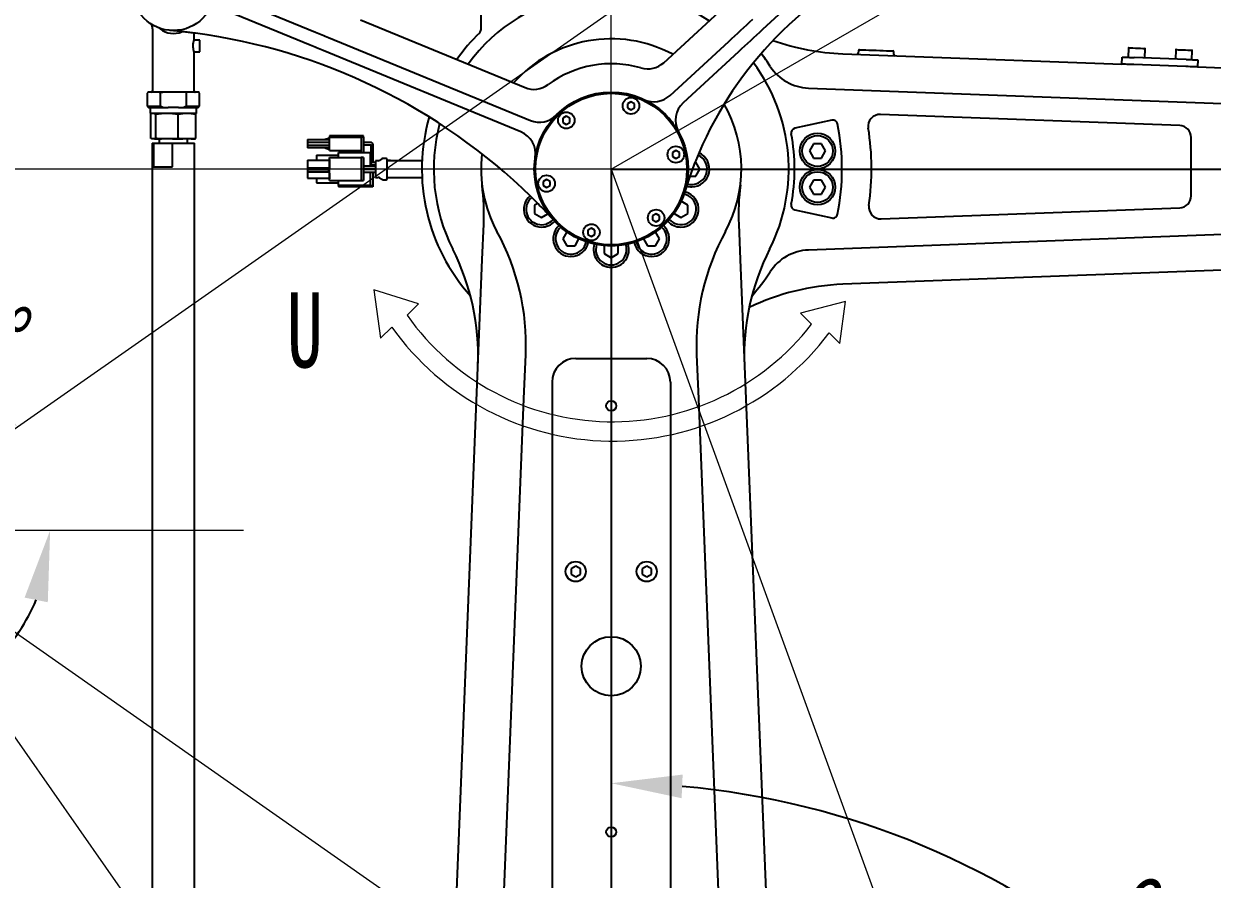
# Model space of a CAD drawing. Header units: millimetres. Extents: x 0 to 420, y 0 to 297.
# Drawn here: x 83 to 133.2, y 220.5 to 256.6 of the extents above; entities that cross this region are included whole.
import ezdxf

# ---------------------------------------------------------------- set-up
doc = ezdxf.new("R2010")
doc.units = ezdxf.units.MM
doc.linetypes.add('CENTERX2', pattern=[20.32, 12.7, -2.54, 2.54, -2.54])
doc.layers.get('0').update_dxf_attribs({"lineweight": 18})
for name, color, linetype, lineweight in [('中心线层', 1, 'CENTERX2', 18), ('标注层', 7, 'Continuous', 15), ('细实线层', 7, 'Continuous', 18)]:
    doc.layers.add(name, color=color, linetype=linetype, lineweight=lineweight)
doc.styles.add('SLDTEXTSTYLE6', font='', dxfattribs={"width": 0.7})
doc.styles.get('SLDTEXTSTYLE6').set_extended_font_data('宋体')
doc.dimstyles.new('SLDDIMSTYLE0', dxfattribs={"dimtxt": 3, "dimasz": 3, "dimexe": 0, "dimexo": 0.0625, "dimgap": 0.75, "dimtad": 1, "dimdec": 4, "dimlfac": 10, "dimzin": 12, "dimdsep": 46, "dimtxsty": 'SLDTEXTSTYLE6', "dimcen": 0.09, "dimdle": 6, "dimazin": 3, "dimtfac": 1, "dimtdec": 3, "dimtofl": 0, "dimtmove": 0, "dimatfit": 3, "dimfxl": 1, "dimfrac": 2, "dimtolj": 1, "dimarcsym": 0})
doc.dimstyles.new('SLDDIMSTYLE3', dxfattribs={"dimtxt": 3, "dimasz": 3, "dimexe": 0, "dimexo": 0.0625, "dimgap": 0.75, "dimtad": 1, "dimdec": 1, "dimlfac": 10, "dimrnd": 1e-09, "dimzin": 12, "dimdsep": 46, "dimtxsty": 'SLDTEXTSTYLE6', "dimcen": 0.09, "dimdle": 6, "dimadec": 0, "dimazin": 3, "dimtfac": 1, "dimtdec": 3, "dimtofl": 0, "dimtmove": 0, "dimatfit": 3, "dimfxl": 1, "dimfrac": 2, "dimtolj": 1, "dimarcsym": 0})
doc.dimstyles.new('SLDDIMSTYLE5', dxfattribs={"dimtxt": 3, "dimasz": 3, "dimexe": 0, "dimexo": 0.0625, "dimgap": 0.75, "dimtad": 1, "dimdec": 6, "dimlfac": 10, "dimrnd": 1e-09, "dimzin": 12, "dimdsep": 46, "dimtxsty": 'SLDTEXTSTYLE6', "dimcen": 0.09, "dimdle": 6, "dimadec": 0, "dimazin": 3, "dimtfac": 1, "dimtdec": 3, "dimtofl": 0, "dimtmove": 0, "dimatfit": 3, "dimfxl": 1, "dimfrac": 2, "dimtolj": 1, "dimarcsym": 0})

# ---------------------------------------------------------------- blocks, each defined once
blk = doc.blocks.new('*X3')
at = {"linetype": 'Continuous', "transparency": 16777216}
for points in [[(104.75, 215.677), (104.811, 214.678), (107.775, 215.358)], [(96.323, 212.002), (95.8, 212.854), (93.504, 210.859)]]:
    blk.add_hatch(color=0, dxfattribs=at).paths.add_polyline_path(points, flags=0)
at = {"color": 0, "linetype": 'Continuous', "lineweight": -2, "transparency": 16777216}
blk.add_arc((107.775, 190.478), 24.88, 96.9128, 118.0872, dxfattribs=at)
at = {"color": 0, "linetype": 'Continuous', "lineweight": 0, "transparency": 16777216, "insert": (96.829, 217.047), "char_height": 3, "width": 9.36911, "attachment_point": 1, "rotation": 17.5, "style": 'SLDTEXTSTYLE6'}
blk.add_mtext('35%%D', dxfattribs=at)
blk = doc.blocks.new('*X4')
at = {"linetype": 'Continuous', "transparency": 16777216}
for points in [[(80.866, 242.025), (80.175, 241.301), (82.691, 239.592)], [(82.989, 232.377), (83.97, 232.18), (84.07, 235.22)]]:
    blk.add_hatch(color=0, dxfattribs=at).paths.add_polyline_path(points, flags=0)
at = {"color": 0, "linetype": 'Continuous', "lineweight": -2, "transparency": 16777216}
for start, end in [(57.6964, 80.3928), (314.6072, 337.3036)]:
    blk.add_arc((76.447, 235.22), 7.623, start, end, dxfattribs=at)
at = {"color": 0, "linetype": 'Continuous', "lineweight": 0, "transparency": 16777216, "insert": (80.144, 246.251), "char_height": 3, "width": 9.95547, "attachment_point": 1, "rotation": 329.3143, "style": 'SLDTEXTSTYLE6'}
blk.add_mtext('35%%D', dxfattribs=at)
blk = doc.blocks.new('*X5')
at = {"linetype": 'Continuous', "transparency": 16777216}
for points in [[(110.74, 214.678), (110.8, 215.677), (107.775, 215.358)], [(123.454, 210.435), (122.791, 209.686), (125.368, 208.071)]]:
    blk.add_hatch(color=0, dxfattribs=at).paths.add_polyline_path(points, flags=0)
at = {"color": 0, "linetype": 'Continuous', "lineweight": -2, "transparency": 16777216}
blk.add_arc((107.775, 190.478), 24.88, 51.9128, 83.0872, dxfattribs=at)
at = {"color": 0, "linetype": 'Continuous', "lineweight": 0, "transparency": 16777216, "insert": (116.468, 217.867), "char_height": 3, "width": 9.78194, "attachment_point": 1, "rotation": 337.5, "style": 'SLDTEXTSTYLE6'}
blk.add_mtext('45%%D', dxfattribs=at)
blk = doc.blocks.new('*X9')
at = {"linetype": 'Continuous', "transparency": 16777216}
for points in [[(110.75, 223.905), (110.794, 224.904), (107.775, 224.537)], [(141.154, 199.429), (140.178, 199.212), (141.316, 196.392)]]:
    blk.add_hatch(color=0, dxfattribs=at).paths.add_polyline_path(points, flags=0)
at = {"color": 0, "linetype": 'Continuous', "lineweight": -2, "transparency": 16777216}
blk.add_arc((107.775, 190.478), 34.059, 15.0484, 84.9516, dxfattribs=at)
at = {"color": 0, "linetype": 'Continuous', "lineweight": 0, "transparency": 16777216, "insert": (130.335, 220.904), "char_height": 3, "width": 10.12593, "attachment_point": 1, "rotation": 320, "style": 'SLDTEXTSTYLE6'}
blk.add_mtext('80%%D', dxfattribs=at)
blk = doc.blocks.new('*X12')
at = {"layer": '标注层', "transparency": 16777216}
for points in [[(55.004, 272.821), (54.543, 269.821), (55.466, 269.821)], [(55.004, 129.828), (55.466, 132.828), (54.543, 132.828)]]:
    blk.add_hatch(color=256, dxfattribs=at).paths.add_polyline_path(points, flags=0)
for p, q in [((168.537, 272.821), (54.504, 272.821)), ((55.004, 272.821), (55.004, 129.828)), ((72.275, 129.828), (54.504, 129.828))]:
    blk.add_line(p, q, dxfattribs=at)
at = {"layer": '标注层', "transparency": 16777216, "insert": (51.137, 196.087), "char_height": 3, "width": 17.01117, "attachment_point": 1, "rotation": 90, "style": 'SLDTEXTSTYLE6'}
blk.add_mtext('1429.9', dxfattribs=at)
blk = doc.blocks.new('*X13')
at = {"layer": '标注层', "transparency": 16777216}
for points in [[(107.775, 281.203), (110.775, 280.741), (110.775, 281.665)], [(167.775, 281.203), (164.775, 281.665), (164.775, 280.741)]]:
    blk.add_hatch(color=256, dxfattribs=at).paths.add_polyline_path(points, flags=0)
for p, q in [((107.775, 250.478), (107.775, 281.703)), ((107.775, 281.203), (167.775, 281.203)), ((167.775, 250.478), (167.775, 281.703))]:
    blk.add_line(p, q, dxfattribs=at)
at = {"layer": '标注层', "transparency": 16777216, "insert": (135.156, 285.07), "char_height": 3, "width": 8.42346, "attachment_point": 1, "style": 'SLDTEXTSTYLE6'}
blk.add_mtext('600', dxfattribs=at)
blk = doc.blocks.new('*X15')
at = {"layer": '标注层', "transparency": 16777216}
for points in [[(64.456, 250.478), (63.994, 247.478), (64.917, 247.478)], [(64.456, 190.478), (64.917, 193.478), (63.994, 193.478)]]:
    blk.add_hatch(color=256, dxfattribs=at).paths.add_polyline_path(points, flags=0)
for p, q in [((107.775, 250.478), (63.956, 250.478)), ((64.456, 250.478), (64.456, 190.478)), ((107.775, 190.478), (63.956, 190.478))]:
    blk.add_line(p, q, dxfattribs=at)
at = {"layer": '标注层', "transparency": 16777216, "insert": (60.589, 217.859), "char_height": 3, "width": 8.42346, "attachment_point": 1, "rotation": 90, "style": 'SLDTEXTSTYLE6'}
blk.add_mtext('600', dxfattribs=at)
blk = doc.blocks.new('SW_CENTERMARKSYMBOL_1')
at = {"layer": '中心线层', "color": 0}
for p, q in [((0, 0.3), (0, 7.65)), ((-0.3, 0), (-7.65, 0)), ((0, 0), (-0.15, 0)), ((0, 0), (0, 0.15)), ((0, 0), (0, -0.15)), ((0, 0), (0.15, 0)), ((0.3, 0), (7.65, 0)), ((0, -0.3), (0, -7.65))]:
    blk.add_line(p, q, dxfattribs=at)

msp = doc.modelspace()

# ---------------------------------------------------------------- linework, layer by layer
at = {"color": 161, "linetype": 'Continuous', "lineweight": 25, "true_color": 0x67adff}
for p, q in [((117.92708174, 259.83492326), (114.16289494, 256.36552762)), ((109.99337718, 254.97048091), (113.93968895, 258.60773515)), ((102.27515757, 256.37295436), (102.27515757, 258.26442431)), ((91.02403949, 258.00833892), (95.28365195, 256.25841807)), ((95.05565189, 255.70342731), (91.30460894, 257.24442195)), ((88.3395039, 256.59934472), (88.36851199, 256.5415759)), ((97.18643263, 256.77404593), (104.13416609, 253.91979407)), ((88.40042059, 256.40694093), (88.40040867, 253.77804231)), ((88.66826058, 256.44422959), (88.71395024, 256.40694093)), ((90.15041842, 255.92462014), (90.15041976, 256.22176122)), ((102.22118706, 256.2359352), (102.21418202, 256.22917603)), ((90.40041844, 255.92802953), (90.14944903, 255.92804145)), ((90.40041618, 255.42803), (90.40041844, 255.92802953)), ((95.83186008, 256.03320788), (104.36118827, 252.52921771)), ((110.26368574, 253.58765315), (112.74048522, 255.8704872)), ((90.15040874, 253.77803039), (90.15041618, 255.42805385)), ((90.1504115, 255.42803), (90.40041618, 255.42803)), ((103.9543359, 252.04769563), (95.60386002, 255.47821712)), ((113.15215066, 255.43393086), (110.81249997, 253.27751826)), ((114.11926136, 255.34441661), (114.25116048, 255.17499637)), ((117.55905584, 255.34637164), (129.35476736, 254.90750264)), ((118.21805373, 255.47195863), (118.2143344, 255.37202548)), ((119.71329883, 255.31625937), (119.71701518, 255.41619252)), ((129.35476736, 254.90750264), (129.36591938, 255.20729016)), ((129.6302481, 255.58773469), (129.61574629, 255.19800376)), ((132.06405476, 255.10690402), (129.8655732, 255.18870543)), ((130.31526342, 255.17196845), (130.32976523, 255.56169938)), ((131.62886635, 255.51337193), (131.61436454, 255.123641)), ((132.31388167, 255.09761762), (132.3283805, 255.48734855)), ((132.05289975, 254.8071165), (129.85442117, 254.88891791)), ((132.56370858, 255.08831929), (132.55255357, 254.78853177)), ((132.55255357, 254.78853177), (167.76622668, 253.47837399)), ((88.17540821, 253.67804955), (88.17540579, 253.12804173)), ((88.72088151, 253.67803763), (88.720879, 253.12804173)), ((89.72262213, 253.72803401), (88.82819493, 253.72804593)), ((89.82993266, 253.12804173), (89.82993513, 253.67803763)), ((90.37540581, 253.12802981), (90.37540829, 253.67803763)), ((116.10456542, 253.89944505), (164.70885411, 252.09108781)), ((88.17540579, 253.12804173), (88.22540552, 253.07804536)), ((88.17540579, 253.12804173), (88.720879, 253.12804173)), ((88.82819204, 253.07804536), (88.720879, 253.12804173)), ((89.82993266, 253.12804173), (89.7226192, 253.07803344)), ((90.32540559, 253.07803344), (90.37540581, 253.12802981)), ((108.60937819, 253.3228774), (108.4604232, 253.23687982)), ((108.4604232, 253.23687982), (108.4604232, 253.06488465)), ((108.75833467, 253.23687982), (108.60937819, 253.3228774)), ((108.75833467, 253.06488465), (108.75833467, 253.23687982)), ((88.22540552, 253.07804536), (88.82819204, 253.07804536)), ((88.30040567, 253.07804536), (88.30040455, 252.82803964)), ((89.49554501, 252.82803964), (88.30040455, 252.82803964)), ((88.32336184, 251.7752428), (88.32336631, 252.800848)), ((88.53017915, 251.7752428), (88.53018381, 252.800848)), ((88.53018381, 252.800848), (88.77776251, 252.82803964)), ((88.82819204, 253.07804536), (89.05603145, 253.07804536)), ((89.48221723, 251.77523088), (89.48222179, 252.800848)), ((89.48222179, 252.800848), (89.67601735, 252.82803964)), ((89.4947797, 253.07803344), (89.7226192, 253.07803344)), ((90.25040446, 252.82803964), (89.49554501, 252.82803964)), ((89.7226192, 253.07803344), (90.32540559, 253.07803344)), ((90.22744232, 252.80083608), (90.17365933, 252.82803964)), ((90.2274377, 251.77523088), (90.22744232, 252.80083608)), ((90.25040446, 252.82803964), (90.25040559, 253.07803344)), ((105.23807988, 252.53015946), (105.35503909, 252.64725875)), ((105.87752149, 252.70891379), (105.72856501, 252.62291621)), ((105.72856501, 252.62291621), (105.72856501, 252.45092105)), ((106.02647648, 252.62291621), (105.87752149, 252.70891379)), ((106.02647648, 252.45092105), (106.02647648, 252.62291621)), ((108.4604232, 253.06488465), (108.60937819, 252.97887515)), ((108.60937819, 252.97887515), (108.75833467, 253.06488465)), ((131.7937477, 252.31503438), (119.15077702, 252.78542232)), ((105.72856501, 252.45092105), (105.87752149, 252.36491155)), ((105.87752149, 252.36491155), (106.02647648, 252.45092105)), ((117.09674135, 252.54458379), (115.53425327, 252.19818543)), ((88.37539874, 251.57804679), (88.37518715, 204.57804393)), ((88.37539874, 251.57804679), (88.43329572, 251.57804679)), ((88.47639602, 251.74803924), (88.37714479, 251.74803924)), ((88.43329572, 251.57804679), (88.43329124, 250.57804774)), ((88.43329572, 251.57804679), (89.24050363, 251.57803487)), ((88.53017915, 251.7752428), (88.47639602, 251.74803924)), ((88.47639602, 251.74803924), (88.77775766, 251.74803924)), ((88.67539954, 251.74803924), (88.67539879, 251.57804679)), ((89.23463853, 251.74803924), (88.77775766, 251.74803924)), ((89.48221723, 251.77523088), (89.23463853, 251.74803924)), ((89.23463853, 251.74803924), (89.67601251, 251.74803924)), ((89.24049916, 250.57803582), (89.24050363, 251.57803487)), ((89.24050363, 251.57803487), (90.17539884, 251.57803487)), ((90.03364213, 251.74803924), (89.67601251, 251.74803924)), ((89.87539885, 251.57803487), (89.87539959, 251.74803924)), ((90.2274377, 251.77523088), (90.03364213, 251.74803924)), ((90.03364213, 251.74803924), (90.17365446, 251.74803924)), ((90.17518712, 204.57803797), (90.17539884, 251.57803487)), ((94.94515792, 251.72003697), (95.87515802, 251.72003697)), ((94.94515792, 251.72003697), (94.94515792, 251.62004422)), ((94.94515792, 251.62004422), (95.87515802, 251.62004422)), ((94.94515792, 251.62004422), (94.94515792, 251.47503804)), ((95.6419269, 251.72003697), (95.87515802, 251.80311393)), ((97.3151578, 251.87803697), (95.87515802, 251.87803697)), ((95.87515802, 251.87803697), (95.87515802, 251.82804059)), ((95.87515802, 251.26804303), (95.87515802, 251.82804059)), ((95.87515802, 251.82804059), (97.2151576, 251.82804059)), ((97.3151578, 251.82804059), (97.2151576, 251.82804059)), ((97.2151576, 251.82804059), (97.2151576, 251.16803836)), ((97.3151578, 251.82804059), (97.3151578, 251.87803697)), ((97.3151578, 251.82804059), (97.3151578, 251.16803836)), ((97.6141578, 251.60503577), (97.3151578, 251.60503577)), ((132.27515653, 249.34084605), (132.27515653, 251.81536864)), ((95.87515802, 251.47503804), (94.94515792, 251.47503804)), ((94.94515792, 251.47503804), (94.94515792, 251.37504529)), ((95.87515802, 251.37504529), (94.94515792, 251.37504529)), ((95.87515802, 251.29296969), (95.64473465, 251.37504529)), ((95.87515802, 251.26804303), (97.2151576, 251.26804303)), ((96.25764549, 250.96804093), (96.25764549, 251.17804002)), ((96.25764549, 251.17804002), (97.2151576, 251.17804002)), ((97.3151578, 251.16803836), (97.2151576, 251.16803836)), ((97.3151578, 251.50504302), (97.6141578, 251.50504302)), ((97.3151578, 251.17804002), (97.59764582, 251.17804002)), ((97.59764582, 251.17804002), (97.59764582, 250.60303401)), ((97.59764582, 251.17804002), (97.61515767, 251.17804002)), ((97.61515767, 251.50404166), (97.61515767, 250.74904155)), ((97.71515787, 250.75303506), (97.71515787, 251.50404166)), ((104.58916858, 251.11988973), (104.61295978, 251.28344487)), ((110.50701574, 251.26400184), (110.35805926, 251.17800426)), ((110.35805926, 251.17800426), (110.35805926, 251.00600909)), ((110.65597222, 251.17800426), (110.50701574, 251.26400184)), ((110.65597222, 251.00600909), (110.65597222, 251.17800426)), ((116.32036105, 251.53769444), (116.14886061, 251.24064874)), ((116.14886061, 251.24064874), (116.32036105, 250.94360303)), ((116.66336194, 251.53769444), (116.32036105, 251.53769444)), ((116.83486238, 251.24064874), (116.66336194, 251.53769444)), ((116.66336194, 250.94360303), (116.83486238, 251.24064874)), ((94.94515792, 250.8580346), (95.83515771, 250.8580346)), ((94.94515792, 250.8580346), (94.94515792, 250.51254224)), ((95.32764577, 251.06454085), (95.32764577, 250.8580346)), ((95.32764577, 251.06454085), (96.25764549, 251.06454085)), ((95.87375507, 250.8875389), (95.87375507, 250.49160909)), ((95.87375507, 250.8875389), (95.87515802, 250.8875389)), ((95.87515802, 249.98804521), (95.87515802, 250.96804093)), ((95.87515802, 250.96804093), (97.2151576, 250.96804093)), ((97.3151578, 250.96804093), (97.2151576, 250.96804093)), ((97.2151576, 250.96804093), (97.2151576, 249.98804521)), ((97.3151578, 250.96804093), (97.3151578, 249.98804521)), ((97.81515807, 250.60303401), (97.3151578, 250.60303401)), ((97.69764603, 250.65456819), (97.69764603, 250.60303401)), ((97.81515807, 250.75303506), (97.71515787, 250.75303506)), ((97.71515787, 250.65304231), (97.81515807, 250.65304231)), ((97.93487996, 250.82804154), (97.81515807, 250.82804154)), ((97.81515807, 250.82804154), (97.81515807, 250.47804307)), ((98.08996529, 250.91124963), (97.99035028, 250.84483813)), ((98.26515749, 250.9280343), (98.1454356, 250.9280343)), ((98.3151576, 250.0780363), (98.3151576, 250.87803792)), ((98.44764531, 250.8380432), (98.3151576, 250.8380432)), ((99.78281767, 250.82804154), (98.3151576, 250.82804154)), ((98.44764531, 250.82804154), (98.44764531, 250.8380432)), ((110.35805926, 251.00600909), (110.50701574, 250.91999959)), ((110.50701574, 250.91999959), (110.65597222, 251.00600909)), ((111.34665743, 250.77508878), (111.32090375, 250.77508878)), ((111.51815787, 250.47804307), (111.34665743, 250.77508878)), ((116.32036105, 250.94360303), (116.66336194, 250.94360303)), ((95.83515771, 250.51254224), (94.94515792, 250.51254224)), ((94.94515792, 250.4435439), (94.94515792, 250.34303855)), ((95.84515788, 250.4435439), (94.94515792, 250.4435439)), ((95.83515771, 250.34303855), (94.94515792, 250.34303855)), ((94.94515792, 250.34303855), (94.94515792, 250.09803962)), ((94.94515792, 250.09803962), (95.83515771, 250.09803962)), ((95.12515799, 250.4435439), (95.12515799, 250.51254224)), ((95.32764577, 250.09803962), (95.32764577, 249.89154529)), ((95.43015793, 250.51254224), (95.43015793, 250.4435439)), ((95.58015786, 250.4435439), (95.58015786, 250.51254224)), ((95.84515788, 250.51254224), (95.83515771, 250.51254224)), ((95.84672883, 250.34133386), (95.84672883, 250.44357966)), ((95.87515802, 250.3020544), (95.87375507, 250.3020544)), ((95.87375507, 250.3020544), (95.87375507, 250.06853532)), ((97.3151578, 250.50304126), (97.81515807, 250.50304126)), ((97.81515807, 250.45304488), (97.3151578, 250.45304488)), ((97.3151578, 250.35304021), (97.81515807, 250.35304021)), ((97.59764582, 250.50304126), (97.59764582, 250.45304488)), ((97.59764582, 250.35304021), (97.59764582, 249.7780342)), ((97.69764603, 250.50304126), (97.69764603, 250.45304488)), ((97.69764603, 250.35304021), (97.69764603, 249.7780342)), ((97.81515807, 250.47804307), (97.81515807, 250.1280446)), ((97.81515807, 250.1280446), (97.93487996, 250.1280446)), ((97.99035028, 250.11124801), (98.08996529, 250.04483651)), ((98.3151576, 250.1280446), (99.78281767, 250.1280446)), ((98.3151576, 250.11804294), (98.44764531, 250.11804294)), ((98.44764531, 250.11804294), (98.44764531, 250.1280446)), ((107.77515784, 250.47803983), (107.77515784, 190.47803983)), ((107.77515784, 250.47803983), (167.77515784, 250.47803983)), ((111.09854266, 250.18099736), (111.34665743, 250.18099736)), ((111.34665743, 250.18099736), (111.51815787, 250.47804307)), ((95.32764577, 249.89154529), (96.25764549, 249.89154529)), ((95.87375507, 250.06853532), (95.87515802, 250.06853532)), ((95.87515802, 249.98804521), (97.2151576, 249.98804521)), ((96.25764549, 249.7780342), (96.25764549, 249.98804521)), ((97.59764582, 249.7780342), (96.25764549, 249.7780342)), ((96.25764549, 249.7780342), (96.25764549, 249.72803782)), ((97.69764603, 249.72803782), (96.25764549, 249.72803782)), ((97.2151576, 249.98804521), (97.3151578, 249.98804521)), ((97.59764582, 249.7780342), (97.69764603, 249.7780342)), ((97.69764603, 249.7780342), (97.69764603, 249.72803782)), ((98.1454356, 250.02803992), (98.26515749, 250.02803992)), ((105.04329935, 250.03607463), (104.89434287, 249.95007705)), ((104.89434287, 249.95007705), (104.89434287, 249.77808188)), ((104.89434287, 249.77808188), (105.04329935, 249.69207238)), ((105.19225583, 249.95007705), (105.04329935, 250.03607463)), ((105.04329935, 249.69207238), (105.19225583, 249.77808188)), ((105.19225583, 249.77808188), (105.19225583, 249.95007705)), ((116.32036105, 250.01247119), (116.14886061, 249.71542548)), ((116.14886061, 249.71542548), (116.32036105, 249.41837977)), ((116.66336194, 250.01247119), (116.32036105, 250.01247119)), ((116.83486238, 249.71542548), (116.66336194, 250.01247119)), ((116.66336194, 249.41837977), (116.83486238, 249.71542548)), ((111.01669059, 248.94954156), (110.72648302, 249.11709022)), ((116.32036105, 249.41837977), (116.66336194, 249.41837977)), ((104.66959313, 249.02804088), (104.5336245, 248.94954156)), ((104.5336245, 248.94954156), (104.5336245, 248.60654067)), ((104.5336245, 248.60654067), (104.8306717, 248.43503427)), ((104.8306717, 248.43503427), (105.09315566, 248.58658504)), ((109.67279509, 248.59116267), (109.52383861, 248.50516509)), ((109.82175157, 248.50516509), (109.67279509, 248.59116267)), ((110.42943582, 248.60259484), (110.71964488, 248.43503427)), ((110.71964488, 248.43503427), (111.01669059, 248.60654067)), ((111.01669059, 248.60654067), (111.01669059, 248.94954156)), ((115.53425327, 248.75788878), (117.09674135, 248.41149043)), ((164.70885411, 248.86499833), (116.10456542, 247.05662917)), ((119.18099061, 248.37192487), (131.7937477, 248.84119224)), ((102.32674912, 246.65337991), (102.38720462, 248.14667892)), ((109.52383861, 248.50516509), (109.52383861, 248.33315801)), ((109.52383861, 248.33315801), (109.67279509, 248.24716043)), ((109.67279509, 248.24716043), (109.82175157, 248.33315801)), ((109.82175157, 248.33315801), (109.82175157, 248.50516509)), ((113.16311047, 248.14667892), (113.22356597, 246.65337991)), ((105.89970932, 247.82376479), (105.73215768, 247.53354978)), ((106.9409369, 247.97719907), (106.79198042, 247.89120149)), ((106.79198042, 247.89120149), (106.79198042, 247.7191944)), ((106.79198042, 247.7191944), (106.9409369, 247.63319682)), ((107.08989337, 247.89120149), (106.9409369, 247.97719907)), ((106.9409369, 247.63319682), (107.08989337, 247.7191944)), ((107.08989337, 247.7191944), (107.08989337, 247.89120149)), ((109.81815741, 247.53354978), (109.65060577, 247.82376479)), ((105.73215768, 247.53354978), (105.90365813, 247.23650407)), ((105.90365813, 247.23650407), (106.24665752, 247.23650407)), ((106.24665752, 247.23650407), (106.41420916, 247.52671908)), ((107.47811184, 247.24164199), (107.47811184, 246.90654468)), ((108.07220474, 246.90654468), (108.07220474, 247.24164199)), ((109.13610593, 247.52671908), (109.30365756, 247.23650407)), ((109.30365756, 247.23650407), (109.64665845, 247.23650407)), ((109.64665845, 247.23650407), (109.81815741, 247.53354978)), ((167.76622668, 247.47771214), (117.55905584, 245.60970258)), ((100.37488327, 198.44044041), (102.32674912, 246.65337991)), ((107.47811184, 246.90654468), (107.77515754, 246.73503827)), ((107.77515754, 246.73503827), (108.07220474, 246.90654468)), ((113.22356597, 246.65337991), (115.17543182, 198.44044041)), ((104.09036413, 240.77398967), (104.16589961, 242.63977002)), ((111.38441548, 242.63977002), (111.45995096, 240.77398967)), ((106.27515748, 242.47803878), (109.2751576, 242.47803878)), ((105.27515844, 241.47803973), (105.27515844, 238.39224767)), ((110.27515814, 241.47803973), (110.27515814, 238.39224767)), ((102.32567698, 197.18453478), (104.09036413, 240.77398967)), ((111.45995096, 240.77398967), (113.22463885, 197.18453478)), ((105.27515844, 238.39224767), (105.27515844, 237.68514585)), ((110.27515814, 238.39224767), (110.27515814, 237.68514585)), ((105.27515844, 237.68514585), (105.27515844, 235.57093333)), ((110.27515814, 237.68514585), (110.27515814, 235.57093333)), ((105.27515844, 235.57093333), (105.27515844, 234.86383151)), ((110.27515814, 235.57093333), (110.27515814, 234.86383151)), ((105.27515844, 234.86383151), (105.27515844, 225.76671432)), ((110.27515814, 234.86383151), (110.27515814, 225.76671432)), ((106.27515748, 233.70703649), (106.07683793, 233.59253596)), ((106.07683793, 233.59253596), (106.07683793, 233.36353492)), ((106.47347704, 233.59253596), (106.27515748, 233.70703649)), ((106.47347704, 233.36353492), (106.47347704, 233.59253596)), ((109.2751576, 233.70703649), (109.07683805, 233.59253596)), ((109.07683805, 233.59253596), (109.07683805, 233.36353492)), ((109.47347716, 233.59253596), (109.2751576, 233.70703649)), ((109.47347716, 233.36353492), (109.47347716, 233.59253596)), ((106.07683793, 233.36353492), (106.27515748, 233.2490344)), ((106.27515748, 233.2490344), (106.47347704, 233.36353492)), ((109.07683805, 233.36353492), (109.2751576, 233.2490344)), ((109.2751576, 233.2490344), (109.47347716, 233.36353492)), ((105.27515844, 225.76671432), (105.27515844, 225.33370446)), ((110.27515814, 225.76671432), (110.27515814, 225.33370446)), ((105.27515844, 225.33370446), (105.27515844, 224.62237667)), ((110.27515814, 225.33370446), (110.27515814, 224.62237667)), ((105.27515844, 224.62237667), (105.27515844, 224.18936681)), ((110.27515814, 224.62237667), (110.27515814, 224.18936681)), ((105.27515844, 224.18936681), (105.27515844, 212.7667148)), ((110.27515814, 224.18936681), (110.27515814, 212.7667148))]:
    msp.add_line(p, q, dxfattribs=at)
at = {"color": 7, "linetype": 'Continuous', "lineweight": 0}
for p, q in [((107.77515784, 250.47803983), (128.29638446, 194.09643308)), ((76.44657352, 235.21989508), (107.77515784, 190.47803983)), ((76.44657352, 235.21989508), (92.24038988, 235.21989508)), ((76.44657352, 235.21989508), (125.59569618, 200.8053089))]:
    msp.add_line(p, q, dxfattribs=at)
at = {"color": 161, "linetype": 'Continuous', "lineweight": 25, "true_color": 0x67adff}
for points in [[(112.74048522, 255.8704872), (112.86680237, 255.98691892), (112.99338177, 256.10357713), (113.12018469, 256.22044991), (113.24717388, 256.33750152), (113.37431506, 256.45468425), (113.5015665, 256.57196235), (113.62889394, 256.68932389), (113.75625864, 256.80670928)], [(95.28365195, 256.25841807), (95.35221666, 256.23024892), (95.42077802, 256.20207976), (95.48933156, 256.17392253), (95.5578743, 256.1457653), (95.62640213, 256.11760806), (95.69491133, 256.08946275), (95.76339856, 256.06132936), (95.83186008, 256.03320788)], [(114.16289494, 256.36552762), (114.03616056, 256.24871444), (113.90946344, 256.13193702), (113.78284231, 256.01523112), (113.65633145, 255.89863252), (113.52996961, 255.78216504), (113.40379402, 255.66587638), (113.27784196, 255.54979037), (113.15215066, 255.43393086)], [(95.60386002, 255.47821712), (95.5353985, 255.50633859), (95.46691127, 255.53447198), (95.39840207, 255.56261729), (95.32987424, 255.59077453), (95.2613315, 255.61893176), (95.19277796, 255.64708899), (95.12421698, 255.67525815), (95.05565189, 255.70342731)], [(129.64061335, 255.59735488), (129.64177266, 255.5973072), (129.66922954, 255.596282), (129.73040477, 255.59401702), (129.81866733, 255.59072684), (129.92445365, 255.58679294), (130.03630177, 255.58263253), (130.14208809, 255.57869863), (130.23035065, 255.57540845), (130.29152587, 255.57313155), (130.31898275, 255.57211827), (130.32014206, 255.57207059)], [(118.26987699, 255.52005958), (118.28741566, 255.51941585), (118.33914951, 255.51748466), (118.42248872, 255.51438521), (118.53325203, 255.51026057), (118.66588429, 255.50532531), (118.81373659, 255.49982976), (118.96939412, 255.49403619), (119.12504867, 255.48824262), (119.27290097, 255.48274707), (119.40553323, 255.4778118), (119.51629654, 255.47368716), (119.59963575, 255.47058772), (119.6513696, 255.46866845), (119.66890827, 255.4680128)], [(129.36591938, 255.20729016), (129.37552169, 255.20693254), (129.40395311, 255.20588349), (129.45012585, 255.20416688), (129.51226667, 255.20185422), (129.58798245, 255.19902896), (129.67436448, 255.19582223), (129.76809576, 255.1923294), (129.8655732, 255.18870543)], [(131.63922862, 255.52299212), (131.64039091, 255.52294444), (131.66784779, 255.52193116), (131.72902301, 255.51965426), (131.81728557, 255.51636409), (131.92307189, 255.51243018), (132.03491703, 255.50826978), (132.14070633, 255.50433587), (132.22896889, 255.50104569), (132.29014114, 255.4987688), (132.31759802, 255.49775552), (132.31876031, 255.49770783)], [(132.06405476, 255.10690402), (132.1615322, 255.10328006), (132.25526348, 255.09979915), (132.34164551, 255.0965805), (132.41736129, 255.09376716), (132.47950211, 255.0914545), (132.52567485, 255.08973788), (132.55410627, 255.08867692), (132.56370858, 255.08831929)], [(129.85442117, 254.88891791), (129.75694374, 254.89254188), (129.66321245, 254.89602279), (129.57682744, 254.89924144), (129.50111166, 254.90205478), (129.43897382, 254.90436744), (129.39280108, 254.90608405), (129.36436668, 254.90714501), (129.35476736, 254.90750264)], [(132.55255357, 254.78853177), (132.54295424, 254.7888894), (132.51451984, 254.78993844), (132.46834711, 254.79165505), (132.40620926, 254.79396771), (132.33049348, 254.79679297), (132.24410847, 254.7999997), (132.15037719, 254.80349254), (132.05289975, 254.8071165)], [(89.82993266, 253.12804173), (89.99898375, 253.12804173), (90.14211931, 253.12804173), (90.25421276, 253.12802981), (90.33124939, 253.12802981), (90.37047006, 253.12802981), (90.37540581, 253.12802981)], [(89.49554613, 253.07803344), (89.31181277, 253.07804536), (89.12676363, 253.07804536), (89.05603145, 253.07804536)], [(88.43329124, 250.57804774), (88.48863788, 250.57804774), (88.5608219, 250.57804774), (88.64829842, 250.57804774), (88.7491954, 250.57804774), (88.86135346, 250.57803582), (88.98237249, 250.57803582), (89.1096624, 250.57803582), (89.24049916, 250.57803582)]]:
    msp.add_lwpolyline(points, dxfattribs=at)
for centre, radius in [((89.27542811, 258.07803983), 1.75), ((107.77515784, 250.47803983), 3.25), ((107.77515784, 250.47803983), 3.2), ((108.60937893, 253.15088011), 0.35), ((105.8775208, 252.53691662), 0.35), ((116.49186145, 251.24065258), 0.75), ((116.49186145, 251.24065258), 0.65), ((110.50701597, 251.09200332), 0.35), ((105.04329971, 249.86407634), 0.35), ((116.49186145, 249.71542708), 0.75), ((116.49186145, 249.71542708), 0.65), ((109.67279489, 248.41916304), 0.35), ((106.94093676, 247.80519954), 0.35), ((107.77515784, 240.47803983), 0.21), ((106.27515784, 233.47803983), 0.425), ((109.27515784, 233.47803983), 0.425), ((107.77515784, 229.47803983), 1.25), ((107.77515784, 222.47803983), 0.21)]:
    msp.add_circle(centre, radius, dxfattribs=at)
for centre, radius, start, end in [((126.18823729, 244.86368276), 16, 115.827356957, 158.076158059), ((107.77515784, 250.47803983), 7.5, 56.552857707, 143.779776981), ((88.10042059, 256.40694447), 0.3, 359.999742763, 26.665996141), ((89.27542361, 257.07803983), 0.875, 230.082507003, 293.909530806), ((86.9103223, 231.43280058), 25, 45.672630382, 82.428143158), ((107.77515784, 250.47803983), 8, 133.967193887, 144.663439181), ((102.07515784, 256.37295289), 0.2, 314.036935942, 360), ((107.77515784, 250.47803983), 5.5, 61.769641822, 138.562992867), ((117.93085845, 265.33945783), 10, 250.606475477, 267.869245219), ((129.64024086, 255.58735885), 0.01, 87.869245219, 177.869245219), ((107.77515784, 250.47803983), 8, 32.82007648, 37.610094044), ((118.16436925, 255.37388548), 0.05, 267.869245219, 357.869245219), ((118.26801812, 255.47009833), 0.05, 87.869245219, 177.869245219), ((119.66705013, 255.41804617), 0.05, 357.869245219, 87.869245219), ((119.76326298, 255.3143973), 0.05, 177.869245219, 267.869245219), ((130.31977069, 255.56207638), 0.01, 357.869245218, 87.86924522), ((131.63885802, 255.51299862), 0.01, 87.86924522, 177.86924522), ((132.31838785, 255.48771615), 0.01, 357.869245219, 87.869245219), ((107.77515784, 250.47803983), 4.45, 73.581023, 126.751611688), ((109.31565036, 255.70579105), 1, 253.581023, 312.666317344), ((107.77515784, 250.47803983), 7.5, 333.206353571, 36.775262676), ((116.17892521, 255.89806695), 2, 212.82007648, 267.869245219), ((88.22540829, 253.67804456), 0.05, 89.999741909, 179.999225728), ((88.35040874, 253.77804399), 0.05, 269.999741909, 359.999225728), ((90.20040874, 253.77803566), 0.05, 179.999741909, 270), ((90.32540829, 253.6780351), 0.05, 359.999741909, 90), ((104.51416593, 254.84478138), 1, 247.666317344, 306.751611688), ((109.585958, 254.32297192), 1, 244.781550711, 312.666317344), ((111.4902271, 252.54220077), 1, 132.666317344, 209.057356713), ((107.77515784, 250.47803983), 5.5, 331.340884824, 29.895014259), ((107.77515784, 250.47803983), 8, 164.022432824, 221.958187626), ((104.74118873, 253.45420035), 1, 247.666317344, 315.551083977), ((119.13218754, 252.2857667), 0.5, 87.869245219, 189.044042475), ((107.77515784, 250.47803983), 7.5, 165.151544205, 206.793646429), ((115.57754254, 252.00293097), 0.2, 102.5, 191.058444658), ((117.14002781, 252.34932561), 0.2, 11.300000659, 102.5), ((107.77515784, 250.47803983), 9.75, 348.699999341, 11.300000659), ((107.77515784, 250.47803983), 11, 351.969943618, 9.044042475), ((131.77515784, 251.81537437), 0.5, 0, 87.869245219), ((97.61415784, 251.50403983), 0.101, 0, 90), ((103.5743366, 251.12271095), 1, 351.275277975, 67.666317344), ((107.77515784, 250.47803983), 7.75, 348.941555342, 11.058444658), ((97.61415784, 251.50403983), 0.001, 0.000000002, 90), ((107.77515784, 250.47803983), 5.5, 173.253412174, 208.659115176), ((111.17515784, 250.47803983), 0.75, 270, 65.976217533), ((95.83515784, 250.89803983), 0.04, 270, 344.781544842), ((97.71515784, 250.75403983), 0.101, 180.023469722, 270), ((97.93488028, 250.92803983), 0.1, 270, 303.690067525), ((98.14543541, 250.82803983), 0.1, 90, 123.690067526), ((98.26515784, 250.87803983), 0.05, 360, 90), ((111.17515784, 250.47803983), 0.65, 253.559841637, 65.819703948), ((95.83515784, 250.30303983), 0.04, 73.185468364, 90), ((95.83515784, 250.05803983), 0.04, 15.218455158, 90), ((95.84515784, 250.47353983), 0.03, 270, 273.001730453), ((95.84515784, 250.47353983), 0.03, 273.001730453, 0), ((95.84515784, 250.48253983), 0.03, 360, 17.590146027), ((95.83515784, 250.31255541), 0.04, 344.781544842, 0), ((97.93488028, 250.02803983), 0.1, 56.309932475, 90), ((98.26515784, 250.07803983), 0.05, 270, 360), ((98.14543541, 250.12803983), 0.1, 236.309932474, 270), ((92.39538956, 248.55119588), 10, 357.681687542, 7.141055999), ((111.17515784, 250.47803983), 0.75, 253.248984658, 270), ((123.15492612, 248.55119588), 10, 172.858944001, 182.318312458), ((104.83067147, 248.77803983), 0.75, 130.32407846, 270), ((104.83067147, 248.77803983), 0.65, 129.37874126, 318.53457833), ((110.71964422, 248.77803983), 0.65, 221.26043693, 78.73956307), ((110.71964422, 248.77803983), 0.75, 270, 77.811256242), ((131.77515784, 249.34084366), 0.5, 272.130754781, 360), ((115.57754254, 248.95314869), 0.2, 168.941555342, 257.5), ((117.14002781, 248.60675404), 0.2, 257.5, 348.699999341), ((119.16239948, 248.87157539), 0.5, 171.969943618, 272.130754781), ((104.83067147, 248.77803983), 0.75, 270, 317.843795594), ((106.07515784, 247.53355345), 0.75, 132.188743759, 270), ((109.47515784, 247.53355345), 0.75, 270, 47.811256241), ((110.71964422, 248.77803983), 0.75, 222.188743758, 270), ((94.1740843, 243.04427911), 10, 357.681687542, 28.659115176), ((106.07515784, 247.53355345), 0.65, 131.26043693, 348.73956307), ((109.47515784, 247.53355345), 0.65, 191.26043693, 48.73956307), ((121.37623139, 243.04427911), 10, 151.340884824, 182.318312458), ((92.15403115, 242.58941505), 10, 357.681687542, 26.793646429), ((106.07515784, 247.53355345), 0.75, 270, 347.811256241), ((107.77515784, 247.07803983), 0.75, 162.188743759, 270), ((107.77515784, 247.07803983), 0.65, 161.26043693, 18.73956307), ((107.77515784, 247.07803983), 0.75, 270, 17.811256241), ((109.47515784, 247.53355345), 0.75, 192.188743759, 270), ((123.39628454, 242.58941505), 10, 153.206353571, 182.318312458), ((116.17892521, 245.05801271), 2, 92.130754781, 147.17992352), ((107.77515784, 250.47803983), 8, 318.041812374, 327.17992352), ((117.93085845, 235.61662182), 10, 92.130754781, 115.61603407), ((106.27515784, 241.47803983), 1, 90, 180), ((109.27515784, 241.47803983), 1, 0, 90)]:
    msp.add_arc(centre, radius, start, end, dxfattribs=at)
for points, knots in [([(90.20455977, 256.21481132), (90.12866975, 256.22469098), (89.97480649, 256.24472152), (89.71597453, 256.27537278), (89.43162448, 256.30584548), (89.22535851, 256.32593581), (89.12144435, 256.33482728), (89.12070155, 256.33489083)], [0, 0, 0, 0, 0.2168528331, 0.4396584262, 0.7629226332, 1.0882333587, 1.0905754682, 1.0905754682, 1.0905754682, 1.0905754682]), ([(90.11403447, 255.69043349), (90.11525213, 255.7178322), (90.11768612, 255.77259993), (90.12966414, 255.84443424), (90.14185382, 255.89765092), (90.14999514, 255.92655808), (90.14959004, 255.92512132), (90.14944874, 255.92462014)], [0, 0, 0, 0, 0.05165017135, 0.1032444088, 0.15621950947, 0.20977404233, 0.23846210654, 0.23846210654, 0.23846210654, 0.23846210654]), ([(90.15041139, 255.42805385), (90.15041298, 255.42804589), (90.15166159, 255.42182498), (90.14719767, 255.43996009), (90.1375822, 255.47537845), (90.12471181, 255.53777646), (90.1149285, 255.61261079), (90.11431632, 255.66589923), (90.11403447, 255.69043349)], [0, 0, 0, 0, 0.00006836727, 0.05345981301, 0.10676614484, 0.16183453228, 0.21800826108, 0.26593804555, 0.26593804555, 0.26593804555, 0.26593804555]), ([(88.82819493, 253.72804593), (88.74375404, 253.72804593), (88.57138176, 253.72804593), (88.37789938, 253.72804593), (88.24908165, 253.72804593), (88.23319232, 253.72804593), (88.2254085, 253.72804593)], [0, 0, 0, 0, 0.14764503163, 0.30139322027, 0.45514081847, 0.60278642923, 0.60278642923, 0.60278642923, 0.60278642923]), ([(88.72088151, 253.67803763), (88.72121153, 253.68105643), (88.72194349, 253.6877521), (88.72860075, 253.6984498), (88.74349196, 253.71109403), (88.77728738, 253.72523055), (88.80783044, 253.7269197), (88.82819493, 253.72804593)], [0, 0, 0, 0, 0.00904115081, 0.02005320864, 0.03677559905, 0.06720189824, 0.12807635396, 0.12807635396, 0.12807635396, 0.12807635396]), ([(89.82993513, 253.67803763), (89.82960503, 253.68105634), (89.82887289, 253.68775178), (89.82221896, 253.69844929), (89.80731623, 253.71107781), (89.7735381, 253.72524239), (89.74298922, 253.72691732), (89.72262213, 253.72803401)], [0, 0, 0, 0, 0.00904118148, 0.02005323051, 0.03676763664, 0.067198878, 0.12807184067, 0.12807184067, 0.12807184067, 0.12807184067]), ([(90.32540852, 253.72803401), (90.31762475, 253.72803401), (90.30173551, 253.72803401), (90.17291761, 253.72803401), (89.97943537, 253.72803401), (89.80706306, 253.72803401), (89.72262213, 253.72803401)], [0, 0, 0, 0, 0.14764559268, 0.30139319684, 0.45514133864, 0.60278638848, 0.60278638848, 0.60278638848, 0.60278638848]), ([(109.53637049, 253.20944976), (109.62320407, 253.1541439), (109.72139114, 253.0916068), (109.81227519, 253.01876875), (109.82278422, 253.0103464)], [0, 0, 0, 0, 0.30864640214, 0.34900190352, 0.34900190352, 0.34900190352, 0.34900190352]), ([(88.47640086, 252.82803964), (88.47907013, 252.82707695), (88.4970476, 252.82059325), (88.51494435, 252.80992891), (88.53018381, 252.800848)], [0, 0, 0, 0, 0.00896335897, 0.060368091204, 0.060368091204, 0.060368091204, 0.060368091204]), ([(89.23464338, 252.82803964), (89.24045496, 252.82759357), (89.32321368, 252.82124146), (89.40561083, 252.81067368), (89.48222179, 252.800848)], [0, 0, 0, 0, 0.01749209247, 0.24909280282, 0.24909280282, 0.24909280282, 0.24909280282]), ([(90.03364699, 252.82803964), (90.03803233, 252.82760895), (90.1028123, 252.82124692), (90.16731044, 252.81068396), (90.22744232, 252.80083608)], [0, 0, 0, 0, 0.01324993073, 0.19572725836, 0.19572725836, 0.19572725836, 0.19572725836]), ([(110.20105467, 252.64959525), (110.24381381, 252.59824677), (110.31190648, 252.51647581), (110.37399255, 252.43045043), (110.39709136, 252.39844512)], [0, 0, 0, 0, 0.20012604427, 0.31869484475, 0.31869484475, 0.31869484475, 0.31869484475]), ([(88.37714479, 251.74803924), (88.37447545, 251.74900187), (88.35649771, 251.75548515), (88.33860113, 251.76615619), (88.32336184, 251.7752428)], [0, 0, 0, 0, 0.008964289378, 0.060373802487, 0.060373802487, 0.060373802487, 0.060373802487]), ([(88.77775766, 251.74803924), (88.77194605, 251.74848529), (88.68918669, 251.75483727), (88.60678984, 251.7654113), (88.53017915, 251.7752428)], [0, 0, 0, 0, 0.01749215873, 0.24909427516, 0.24909427516, 0.24909427516, 0.24909427516]), ([(89.67601251, 251.74803924), (89.67162717, 251.74846993), (89.60684773, 251.75483204), (89.54234932, 251.76538879), (89.48221723, 251.77523088)], [0, 0, 0, 0, 0.01324993784, 0.19572546551, 0.19572546551, 0.19572546551, 0.19572546551]), ([(90.17365446, 251.74803924), (90.17632376, 251.74900192), (90.19430084, 251.75548537), (90.21219798, 251.76614987), (90.2274377, 251.77523088)], [0, 0, 0, 0, 0.008963685413, 0.060368349928, 0.060368349928, 0.060368349928, 0.060368349928]), ([(97.66465783, 250.75403642), (97.65815538, 250.75403642), (97.64515053, 250.75403642), (97.62880541, 250.75403642), (97.61738396, 250.75403642), (97.61589976, 250.75403642), (97.61515767, 250.75403642)], [0, 0, 0, 0, 0.012375203063, 0.024750279924, 0.037125204893, 0.04950016737, 0.04950016737, 0.04950016737, 0.04950016737]), ([(97.71515787, 250.75403642), (97.71439638, 250.75403642), (97.71287336, 250.75403642), (97.70117043, 250.75403642), (97.68446035, 250.75403642), (97.67125875, 250.75403642), (97.66465783, 250.75403642)], [0, 0, 0, 0, 0.012624900059, 0.025250221378, 0.037874904829, 0.050500035286, 0.050500035286, 0.050500035286, 0.050500035286]), ([(111.34534166, 250.83766173), (111.30463029, 250.73470784), (111.22232468, 250.52656738), (111.0625854, 250.08922384), (110.95403209, 249.76022956), (110.88415466, 249.53112793), (110.88386014, 249.53016232)], [0, 0, 0, 0, 0.3205677116, 0.6480872987, 1.3838489165, 1.3869630802, 1.3869630802, 1.3869630802, 1.3869630802]), ([(95.84515788, 250.51254224), (95.84826376, 250.51224642), (95.85445546, 250.51165668), (95.86324485, 250.50709872), (95.87019141, 250.50029152), (95.87262876, 250.4943532), (95.87375507, 250.49160909)], [0, 0, 0, 0, 0.007739081797, 0.015428204693, 0.027486284188, 0.037845263585, 0.037845263585, 0.037845263585, 0.037845263585]), ([(95.84672883, 250.34133386), (95.8503387, 250.34072756), (95.85755225, 250.33951599), (95.8664986, 250.34017898), (95.87289545, 250.34202466), (95.87494962, 250.34400483), (95.87515376, 250.34517775), (95.87515736, 250.34537508), (95.87515802, 250.34541081)], [0, 0, 0, 0, 0.006910780433, 0.013809753547, 0.021069858058, 0.028866900351, 0.030179127751, 0.030469304835, 0.030469304835, 0.030469304835, 0.030469304835]), ([(105.37477866, 248.28700017), (105.37407286, 248.28777107), (105.21002861, 248.46694457), (104.96788082, 248.72508812), (104.63181089, 249.06799504), (104.46383838, 249.23345471), (104.37924996, 249.3167777)], [0, 0, 0, 0, 0.0032196189, 0.7483108721, 1.0879512705, 1.4324971074, 1.4324971074, 1.4324971074, 1.4324971074])]:
    msp.add_open_spline(points, degree=3, knots=knots, dxfattribs=at)
at = {"layer": '细实线层'}
for p, q in [((107.77515784, 250.47803983), (159.73680483, 280.4781107)), ((76.44657352, 235.21989508), (125.36806904, 269.47509502)), ((99.62937136, 244.78562849), (97.75194808, 245.38110455)), ((97.75194808, 245.38110455), (98.03280286, 243.33757235)), ((99.14730768, 244.30356481), (99.62937136, 244.78562849)), ((117.67713065, 244.87851666), (115.77479393, 244.38955394)), ((117.4408899, 243.10419244), (117.67713065, 244.87851666)), ((116.23995775, 243.92439012), (115.77479393, 244.38955394)), ((98.50181035, 243.80657985), (98.03280286, 243.33757235)), ((116.98549209, 243.55959025), (117.4408899, 243.10419244))]:
    msp.add_line(p, q, dxfattribs=at)
for radius, start, end in [(10.63381518, 215.225905563, 322.232470171), (11.447823, 215.394348365, 323.074504363)]:
    msp.add_arc((107.83390317, 250.43716769), radius, start, end, dxfattribs=at)

# ---------------------------------------------------------------- block references
at = {"color": 161, "linetype": 'Continuous', "lineweight": 25, "true_color": 0x67adff}
msp.add_blockref('SW_CENTERMARKSYMBOL_1', (107.77515784, 250.47803983), dxfattribs=at)

# ---------------------------------------------------------------- texts
at = {"layer": '细实线层', "insert": (94.07023717, 245.27454063), "char_height": 3.175, "width": 2.9302234637, "attachment_point": 1, "style": 'SLDTEXTSTYLE6'}
msp.add_mtext('U', dxfattribs=at)

# ---------------------------------------------------------------- dimensions: what is measured, and where the dimension line sits
at = {"color": 7, "linetype": 'Continuous', "lineweight": 0}
for base, line1, line2, picture, middle in [((83.91216714, 236.76141616), ((92.24038988, 235.21989508), (76.44657352, 235.21989508)), ((125.36806904, 269.47509502), (76.44657352, 235.21989508)), '*X4', (80.33684319, 241.77559315)), ((100.29349949, 214.20682856), ((76.44657352, 235.21989508), (107.77515784, 190.47803983)), ((107.77515784, 250.47803983), (107.77515784, 190.47803983)), '*X3', (100.29349949, 214.20682856)), ((117.29644675, 213.46446464), ((107.77515784, 190.47803983), (150.20156471, 232.9044467)), ((107.77515784, 250.47803983), (107.77515784, 190.47803983)), '*X5', (117.29644675, 213.46446464)), ((129.66765882, 216.56850652), ((107.77515784, 190.47803983), (166.86362302, 200.89693049)), ((107.77515784, 250.47803983), (107.77515784, 190.47803983)), '*X9', (129.66765882, 216.56850652))]:
    dim = msp.add_angular_dim_2l(base=base, line1=line1, line2=line2, dimstyle='SLDDIMSTYLE0', override={"dimtad": 1, "dimtih": 0, "dimtoh": 0, "dimsah": 1, "dimtdec": 2, "dimtzin": 12}, dxfattribs=at)
    dim.commit()
    dim.dimension.update_dxf_attribs({"geometry": picture, "text_midpoint": middle, "dimtype": 162})
at = {"layer": '标注层'}
for base, p1, p2, angle, dimstyle, picture, middle in [((167.7751578423, 281.2029989803), (107.7751578423, 250.4780398274), (167.7751578424, 250.4780398274), 0, 'SLDDIMSTYLE5', '*X13', (137.7751578423, 281.2029989803)), ((55.00411479, 129.82803983), (168.53680483, 272.8210127), (72.27515784, 129.82803983), 90, 'SLDDIMSTYLE3', '*X12', (55.00411479, 201.32452627)), ((64.4557068637, 190.4780398274), (107.7751578424, 250.4780398274), (107.7751578423, 190.4780398274), 90, 'SLDDIMSTYLE5', '*X15', (64.4557068637, 220.4780398274))]:
    dim = msp.add_linear_dim(base=base, p1=p1, p2=p2, angle=angle, dimstyle=dimstyle, override={"dimsah": 1, "dimtzin": 12}, dxfattribs=at)
    dim.commit()
    dim.dimension.update_dxf_attribs({"geometry": picture, "text_midpoint": middle, "dimtype": 160})

doc.saveas('drawing.dxf')
